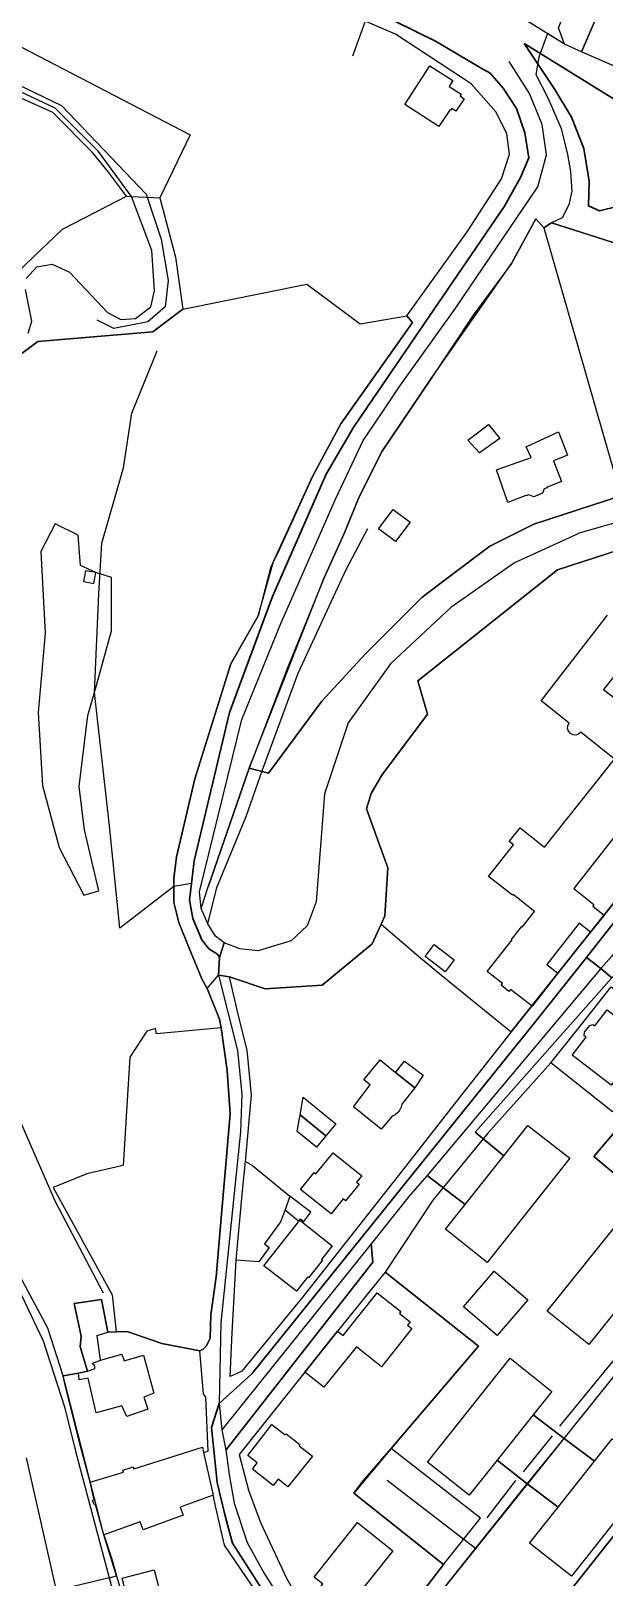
# Model space of a CAD drawing. Header units: millimetres. Extents: x 2635158 to 2636580, y 5834609 to 5836244.
# Drawn here: x 2635448.3 to 2635598.3, y 5835497.1 to 5835901.8 of the extents above; entities that cross this region are included whole.
import ezdxf

# ---------------------------------------------------------------- set-up
doc = ezdxf.new("R2010")
doc.units = ezdxf.units.MM
for name, color, linetype in [('IRT_OpenStreetMap_Vector geometry_amenity_kindergarten', 44, 'Continuous'), ('IRT_OpenStreetMap_Vector geometry_amenity_parking', 44, 'Continuous'), ('IRT_OpenStreetMap_Vector geometry_amenity_school', 44, 'Continuous'), ('IRT_OpenStreetMap_Vector geometry_barrier_fence', 90, 'Continuous'), ('IRT_OpenStreetMap_Vector geometry_barrier_hedge', 90, 'Continuous'), ('IRT_OpenStreetMap_Vector geometry_barrier_retaining_wall', 90, 'Continuous'), ('IRT_OpenStreetMap_Vector geometry_barrier_wall', 90, 'Continuous'), ('IRT_OpenStreetMap_Vector geometry_building_civic', 10, 'Continuous'), ('IRT_OpenStreetMap_Vector geometry_building_garage', 10, 'Continuous'), ('IRT_OpenStreetMap_Vector geometry_building_kindergarten', 10, 'Continuous'), ('IRT_OpenStreetMap_Vector geometry_building_residential', 10, 'Continuous'), ('IRT_OpenStreetMap_Vector geometry_building_school', 10, 'Continuous'), ('IRT_OpenStreetMap_Vector geometry_building_yes', 10, 'Continuous'), ('IRT_OpenStreetMap_Vector geometry_highway_cycleway', 220, 'Continuous'), ('IRT_OpenStreetMap_Vector geometry_highway_path', 220, 'Continuous'), ('IRT_OpenStreetMap_Vector geometry_highway_residential', 220, 'Continuous'), ('IRT_OpenStreetMap_Vector geometry_highway_service', 220, 'Continuous'), ('IRT_OpenStreetMap_Vector geometry_highway_tertiary', 220, 'Continuous'), ('IRT_OpenStreetMap_Vector geometry_historic_ruins', 20, 'Continuous'), ('IRT_OpenStreetMap_Vector geometry_landuse_grass', 60, 'Continuous'), ('IRT_OpenStreetMap_Vector geometry_landuse_residential', 60, 'Continuous'), ('IRT_OpenStreetMap_Vector geometry_leisure_garden', 82, 'Continuous'), ('IRT_OpenStreetMap_Vector geometry_leisure_playground', 82, 'Continuous'), ('IRT_OpenStreetMap_Vector geometry_natural_cliff', 72, 'Continuous'), ('IRT_OpenStreetMap_Vector geometry_natural_grassland', 72, 'Continuous'), ('IRT_OpenStreetMap_Vector geometry_natural_scrub', 72, 'Continuous'), ('IRT_OpenStreetMap_Vector geometry_natural_water', 72, 'Continuous'), ('IRT_OpenStreetMap_Vector geometry_unknown', 7, 'Continuous')]:
    doc.layers.add(name, color=color, linetype=linetype)
doc.layers.add('IRT_OpenStreetMap_Vector geometry_highway_footway', color=220, linetype='Continuous', lineweight=30)

msp = doc.modelspace()

# ---------------------------------------------------------------- linework, layer by layer
at = {"layer": 'IRT_OpenStreetMap_Vector geometry_amenity_kindergarten'}
msp.add_lwpolyline([(2635600.47, 5835618.94), (2635584.37, 5835631.73), (2635592.34, 5835641.78), (2635600.14, 5835651.64), (2635616.09, 5835638.89), (2635600.47, 5835618.94)], dxfattribs=at)
at = {"layer": 'IRT_OpenStreetMap_Vector geometry_amenity_parking'}
for points in [[(2635599.76, 5835936.52), (2635605.28, 5835934.11), (2635608.12, 5835932.81), (2635592.36, 5835896.31), (2635587.92, 5835898.38), (2635586.35, 5835902.62), (2635598.38, 5835933.27), (2635599.76, 5835936.52)], [(2635504.45, 5835605.92), (2635506.29, 5835604.82), (2635516.1, 5835596.82), (2635514.87, 5835593.25), (2635513.66, 5835590.1), (2635509.48, 5835584.39), (2635510.69, 5835583.36), (2635507.97, 5835579.65), (2635502.05, 5835580.08), (2635503.73, 5835598.23), (2635504.45, 5835605.92)], [(2635565.97, 5835512.51), (2635542.55, 5835530.82), (2635532.84, 5835519.06), (2635556.26, 5835500.4), (2635565.97, 5835512.51)]]:
    msp.add_lwpolyline(points, dxfattribs=at)
at = {"layer": 'IRT_OpenStreetMap_Vector geometry_amenity_school'}
msp.add_lwpolyline([(2635641.35, 5835724.56), (2635610.93, 5835748.19), (2635604.94, 5835752.94), (2635602.2, 5835766.01), (2635586.07, 5835760.75), (2635549.55, 5835731.67), (2635552.1, 5835723.02), (2635540.16, 5835707.03), (2635537.38, 5835702.24), (2635536.15, 5835698.24), (2635541.69, 5835682.77), (2635540.96, 5835670.19), (2635539.97, 5835668), (2635550.28, 5835659.23), (2635556.37, 5835654.13), (2635574.01, 5835639.81), (2635641.35, 5835724.56)], dxfattribs=at)
at = {"layer": 'IRT_OpenStreetMap_Vector geometry_barrier_fence'}
for points in [[(2635493.5, 5835529.77), (2635494.71, 5835530.05), (2635494.1, 5835544.18), (2635493.47, 5835545.06), (2635492.55, 5835556.37), (2635493.42, 5835556.77), (2635494.29, 5835557.66), (2635495.2, 5835559.67), (2635495.39, 5835565.74), (2635496.82, 5835575.75), (2635498.17, 5835592.1), (2635499.38, 5835606.15), (2635500.48, 5835618.39), (2635499.68, 5835629.76), (2635498.14, 5835640.9), (2635497.7, 5835643.19), (2635494.41, 5835651.22), (2635493.08, 5835653.73), (2635489.56, 5835662.14), (2635487.01, 5835668.49), (2635485.76, 5835673.65), (2635485.76, 5835677.85), (2635485.76, 5835679.93), (2635486.45, 5835685.64), (2635491.23, 5835706.08), (2635500.64, 5835736.17), (2635507.75, 5835748.76), (2635511.8, 5835762.91), (2635522.07, 5835785.36), (2635529.41, 5835799.01), (2635548.14, 5835825.51), (2635546.72, 5835827.2), (2635562.45, 5835849.23), (2635571.45, 5835863.13), (2635573.56, 5835869.51), (2635572.81, 5835874.84), (2635570.05, 5835880.58), (2635563.48, 5835887.97), (2635543.74, 5835900.99), (2635535.8, 5835904.32), (2635532.44, 5835895.18)], [(2635438.79, 5835833.01), (2635456.61, 5835849.96), (2635470.99, 5835857.33), (2635473.35, 5835858.55), (2635468.65, 5835864.85), (2635464.43, 5835870), (2635454.09, 5835880.5), (2635437.79, 5835887.77)], [(2635391.32, 5835753.21), (2635399.79, 5835767.33), (2635417.95, 5835791.28), (2635424.25, 5835801.2), (2635450.17, 5835820.53), (2635480.23, 5835823.02), (2635488.1, 5835828.95), (2635520.53, 5835835.56), (2635534.46, 5835825.17), (2635546.72, 5835827.2)], [(2635539.97, 5835668), (2635540.96, 5835670.19), (2635541.69, 5835682.77), (2635536.15, 5835698.24), (2635537.38, 5835702.24), (2635540.16, 5835707.03), (2635552.1, 5835723.02), (2635549.55, 5835731.67), (2635586.07, 5835760.75), (2635602.2, 5835766.01), (2635604.94, 5835752.94), (2635610.93, 5835748.19), (2635641.35, 5835724.56), (2635574.01, 5835639.81)], [(2635500.28, 5835654.2), (2635509.63, 5835651.09), (2635524.56, 5835652.01), (2635537.58, 5835662.88), (2635539.97, 5835668), (2635550.28, 5835659.23), (2635556.37, 5835654.13), (2635574.01, 5835639.81), (2635559.73, 5835621.78), (2635545.38, 5835603.33), (2635519.47, 5835570.45), (2635503.55, 5835551.05), (2635502.01, 5835550.34), (2635500.45, 5835549.62)], [(2635584.37, 5835631.73), (2635592.34, 5835641.78), (2635600.14, 5835651.64), (2635616.09, 5835638.89), (2635600.47, 5835618.94), (2635584.37, 5835631.73)], [(2635452.8, 5835562.29), (2635444.25, 5835578.26), (2635439.76, 5835584.8)], [(2635525.03, 5835480.66), (2635537.94, 5835476.56), (2635556.26, 5835500.4), (2635532.84, 5835519.06), (2635535.28, 5835522.31), (2635542.55, 5835530.82), (2635565.46, 5835557.6), (2635541.01, 5835576.93), (2635528.58, 5835561.47), (2635520.02, 5835550.79), (2635502.81, 5835529.19), (2635505.25, 5835519.87), (2635508.36, 5835511.41), (2635515.17, 5835496.83), (2635524.46, 5835480.53), (2635525.03, 5835480.66)], [(2635463.88, 5835521.93), (2635461.07, 5835532.32), (2635457.31, 5835547.38), (2635456.74, 5835549.77), (2635452.8, 5835562.29)], [(2635511.83, 5835486.63), (2635498.97, 5835505.52), (2635496.74, 5835515.37), (2635496.02, 5835518.56)]]:
    msp.add_lwpolyline(points, dxfattribs=at)
at = {"layer": 'IRT_OpenStreetMap_Vector geometry_barrier_hedge'}
for points in [[(2635604.05, 5835557.88), (2635586.61, 5835536.6)], [(2635584.73, 5835534.12), (2635577.08, 5835524.69)], [(2635575.12, 5835522.4), (2635567.59, 5835512.6)]]:
    msp.add_lwpolyline(points, dxfattribs=at)
at = {"layer": 'IRT_OpenStreetMap_Vector geometry_barrier_retaining_wall'}
msp.add_lwpolyline([(2635440.39, 5835889.94), (2635456.34, 5835882.28), (2635478.46, 5835859.04), (2635482.41, 5835847.28), (2635484.23, 5835836.51), (2635483.43, 5835829.55), (2635478.96, 5835825.64), (2635470, 5835823.88), (2635465.65, 5835826.12)], dxfattribs=at)
at = {"layer": 'IRT_OpenStreetMap_Vector geometry_barrier_wall'}
for points in [[(2635592.36, 5835896.31), (2635608.12, 5835932.81), (2635605.28, 5835934.11), (2635610.63, 5835946.05), (2635631.21, 5835937.45), (2635634.66, 5835936.01), (2635643.66, 5835936.62), (2635672.64, 5835938.57), (2635674.06, 5835915.82), (2635635.68, 5835913.01), (2635635.16, 5835921.3), (2635629.84, 5835923.58), (2635619.99, 5835927.82), (2635606.56, 5835896.7), (2635604.18, 5835891.21), (2635592.36, 5835896.31)], [(2635580.44, 5835890.38), (2635583.67, 5835884.08), (2635587.07, 5835876.3), (2635588.72, 5835869.45), (2635589.46, 5835865.03), (2635589.82, 5835859.9), (2635589.08, 5835856.32), (2635587.35, 5835852.93), (2635584.5, 5835851.55), (2635582.54, 5835850.29), (2635580.45, 5835852.61), (2635574.08, 5835840.97), (2635564.05, 5835827.37), (2635552.85, 5835810.58), (2635540.03, 5835791.53), (2635534.01, 5835779.45), (2635530.29, 5835770.26), (2635524.93, 5835758.53), (2635515.43, 5835735.09), (2635505.43, 5835708.81)], [(2635584.5, 5835851.55), (2635620.62, 5835840.04), (2635621.06, 5835841.91), (2635655.6, 5835830.82), (2635665.19, 5835827.52), (2635682.82, 5835821.44), (2635691.08, 5835818.53), (2635701.5, 5835813.95), (2635704.52, 5835812.62), (2635717.98, 5835802.21), (2635724.28, 5835796.2), (2635732.1, 5835787.68), (2635740.2, 5835779.74), (2635741.71, 5835777.67)], [(2635505.43, 5835708.81), (2635494.74, 5835677.76)], [(2635500.45, 5835549.62), (2635500.95, 5835561.02), (2635502.05, 5835580.08), (2635503.73, 5835598.23), (2635504.45, 5835605.92), (2635506.03, 5835623.26), (2635504.87, 5835635.05), (2635502.72, 5835643.64), (2635500.28, 5835654.2)], [(2635467.4, 5835508.21), (2635469.48, 5835501.82), (2635470.75, 5835497.43), (2635471.95, 5835493.3), (2635477.7, 5835470.61), (2635482.4, 5835452.77)]]:
    msp.add_lwpolyline(points, dxfattribs=at)
at = {"layer": 'IRT_OpenStreetMap_Vector geometry_building_civic'}
for points in [[(2635496.02, 5835518.56), (2635487.42, 5835515.45), (2635488.19, 5835513.33), (2635482.67, 5835511.33), (2635477.67, 5835509.53), (2635476.9, 5835511.63), (2635467.4, 5835508.21), (2635465.23, 5835516.14), (2635464.93, 5835516.02), (2635464.45, 5835517.17), (2635464.9, 5835517.34), (2635463.88, 5835521.93), (2635472.52, 5835524.61), (2635472.36, 5835525.13), (2635475.07, 5835525.98), (2635475.23, 5835525.44), (2635493.19, 5835531.1), (2635493.5, 5835529.77), (2635496.02, 5835518.56)], [(2635480.61, 5835499.01), (2635486.03, 5835478.07), (2635477.58, 5835475.92), (2635472.25, 5835496.87), (2635480.61, 5835499.01)]]:
    msp.add_lwpolyline(points, dxfattribs=at)
at = {"layer": 'IRT_OpenStreetMap_Vector geometry_building_garage'}
for points in [[(2635519.52, 5835622.73), (2635528.12, 5835615.77), (2635525.5, 5835612.61), (2635518.75, 5835618.1), (2635519.52, 5835622.73)], [(2635518.75, 5835618.1), (2635525.5, 5835612.61), (2635523.09, 5835609.69), (2635518.02, 5835613.77), (2635518.75, 5835618.1)]]:
    msp.add_lwpolyline(points, dxfattribs=at)
at = {"layer": 'IRT_OpenStreetMap_Vector geometry_building_kindergarten'}
msp.add_lwpolyline([(2635589.94, 5835633.74), (2635593.59, 5835638.45), (2635593.1, 5835638.82), (2635593.17, 5835639.76), (2635594.55, 5835641.53), (2635595.38, 5835641.78), (2635595.88, 5835641.42), (2635599.1, 5835645.62), (2635604.89, 5835641.11), (2635605.73, 5835642.19), (2635608.56, 5835640.01), (2635607.72, 5835638.92), (2635609.25, 5835637.74), (2635600.12, 5835625.86), (2635589.94, 5835633.74)], dxfattribs=at)
at = {"layer": 'IRT_OpenStreetMap_Vector geometry_building_residential'}
for points in [[(2635558.45, 5835881.54), (2635558.15, 5835881.11), (2635558.01, 5835881.21), (2635555.03, 5835876.77), (2635546.2, 5835882.55), (2635552.72, 5835892.7), (2635558.73, 5835888.79), (2635557.74, 5835887.27), (2635560.92, 5835885.23), (2635560.62, 5835884.8), (2635561.7, 5835884.06), (2635559.52, 5835880.82), (2635558.45, 5835881.54)], [(2635587.17, 5835783.91), (2635583.36, 5835782.4), (2635583.42, 5835782.26), (2635582.63, 5835781.96), (2635582.22, 5835780.81), (2635579.92, 5835779.87), (2635578.61, 5835780.37), (2635577.88, 5835780.09), (2635577.83, 5835780.23), (2635573.13, 5835778.38), (2635570.17, 5835786.91), (2635579.17, 5835790.17), (2635577.93, 5835792.97), (2635586.38, 5835796.84), (2635588.76, 5835790.75), (2635585.05, 5835789.32), (2635587.17, 5835783.91)], [(2635539.67, 5835632.51), (2635543.72, 5835629.23), (2635548.76, 5835625.2), (2635545.35, 5835620.87), (2635545.18, 5835620.11), (2635544.86, 5835619.43), (2635544.33, 5835618.72), (2635543.65, 5835618.14), (2635542.81, 5835617.74), (2635540.01, 5835614.38), (2635532.69, 5835620.18), (2635537.13, 5835625.96), (2635535.47, 5835627.27), (2635539.67, 5835632.51)], [(2635578.37, 5835615.36), (2635589.31, 5835606.74), (2635567.67, 5835579.48), (2635556.77, 5835588.15), (2635561.93, 5835594.66), (2635572.05, 5835607.41), (2635578.37, 5835615.36)], [(2635522.46, 5835602.99), (2635522.89, 5835602.65), (2635527.43, 5835608.21), (2635534.88, 5835602.18), (2635533.53, 5835600.49), (2635534.18, 5835599.96), (2635530.65, 5835595.6), (2635530, 5835596.13), (2635526.92, 5835592.2), (2635518.86, 5835598.58), (2635522.46, 5835602.99)], [(2635583.42, 5835566.71), (2635605.16, 5835593.84), (2635616.02, 5835585.13), (2635594.31, 5835558.03), (2635583.42, 5835566.71)], [(2635509.3, 5835578.56), (2635518.66, 5835590.52), (2635527.19, 5835583.79), (2635524.38, 5835580.26), (2635524.6, 5835580.09), (2635520.96, 5835575.49), (2635520.74, 5835575.66), (2635517.79, 5835571.93), (2635509.3, 5835578.56)], [(2635547.97, 5835562.18), (2635540.03, 5835552.13), (2635533.5, 5835557.36), (2635525, 5835546.8), (2635520.02, 5835550.79), (2635528.58, 5835561.47), (2635530.03, 5835560.36), (2635538.92, 5835571.55), (2635545.13, 5835566.65), (2635544.75, 5835566.15), (2635547.52, 5835563.96), (2635546.82, 5835563.08), (2635547.97, 5835562.18)], [(2635480.51, 5835545.24), (2635477.84, 5835544.25), (2635478.94, 5835541.05), (2635473.41, 5835539.18), (2635472.11, 5835541.92), (2635465.37, 5835540.09), (2635463.31, 5835549.17), (2635460.99, 5835548.76), (2635460.79, 5835550.54), (2635463.13, 5835550.99), (2635465.18, 5835551.7), (2635464.88, 5835552.72), (2635464.61, 5835552.65), (2635464.46, 5835553.13), (2635464.74, 5835553.24), (2635466.5, 5835553.9), (2635472.16, 5835555.45), (2635472.7, 5835553.75), (2635477.83, 5835555.23), (2635480.51, 5835545.24)], [(2635573.7, 5835554.43), (2635584.65, 5835545.73), (2635579.77, 5835539.6), (2635570.33, 5835527.73), (2635563.01, 5835518.53), (2635552.1, 5835527.2), (2635573.7, 5835554.43)], [(2635515.54, 5835520.75), (2635512.99, 5835522.72), (2635511.73, 5835521.12), (2635506.3, 5835525.39), (2635507.57, 5835527), (2635505.07, 5835528.95), (2635511.39, 5835537.1), (2635514.89, 5835534.34), (2635515.13, 5835534.63), (2635518.72, 5835531.8), (2635518.48, 5835531.51), (2635522.02, 5835528.74), (2635515.54, 5835520.75)], [(2635589.74, 5835497.35), (2635578.81, 5835506.01), (2635586.24, 5835515.39), (2635595.81, 5835527.5), (2635600.39, 5835533.29), (2635611.32, 5835524.59), (2635589.74, 5835497.35)], [(2635529.34, 5835491.6), (2635527.85, 5835489.72), (2635523.21, 5835493.33), (2635524.71, 5835495.28), (2635522.41, 5835497.1), (2635533.76, 5835511.43), (2635543.03, 5835504.03), (2635531.65, 5835489.78), (2635529.34, 5835491.6)]]:
    msp.add_lwpolyline(points, dxfattribs=at)
at = {"layer": 'IRT_OpenStreetMap_Vector geometry_building_school'}
for points in [[(2635617.5, 5835712.01), (2635590.4, 5835677.34), (2635595.65, 5835673.15), (2635595.34, 5835672.75), (2635598.29, 5835670.41), (2635594.76, 5835665.9), (2635591.78, 5835668.25), (2635583.27, 5835657.48), (2635586.23, 5835655.15), (2635579.45, 5835646.56), (2635573.8, 5835650.94), (2635573.4, 5835650.42), (2635571.34, 5835652.02), (2635571.74, 5835652.53), (2635567.73, 5835655.66), (2635574.24, 5835663.89), (2635574.09, 5835664.01), (2635576.74, 5835667.37), (2635576.89, 5835667.26), (2635580.08, 5835671.29), (2635574.46, 5835675.77), (2635574.29, 5835675.57), (2635568.07, 5835680.53), (2635574.61, 5835688.8), (2635573.49, 5835689.69), (2635576.35, 5835693.27), (2635582.7, 5835688.2), (2635601, 5835711.19), (2635592.19, 5835718.23), (2635591.61, 5835717.74), (2635590.89, 5835717.5), (2635590.14, 5835717.56), (2635589.46, 5835717.9), (2635588.96, 5835718.49), (2635588.73, 5835719.22), (2635588.79, 5835719.98), (2635589.13, 5835720.65), (2635581.81, 5835726.51), (2635599.22, 5835748.86)], [(2635610.23, 5835744.74), (2635598.13, 5835729.46), (2635601.07, 5835727.16)]]:
    msp.add_lwpolyline(points, dxfattribs=at)
at = {"layer": 'IRT_OpenStreetMap_Vector geometry_building_yes'}
for points in [[(2635568.05, 5835798.77), (2635571, 5835795.17), (2635565.69, 5835791.4), (2635562.62, 5835794.69), (2635568.05, 5835798.77)], [(2635543.13, 5835776.54), (2635547.53, 5835773.22), (2635543.71, 5835768.15), (2635539.3, 5835771.47), (2635543.13, 5835776.54)], [(2635462.58, 5835760.52), (2635462.1, 5835757.69), (2635464.82, 5835757.22), (2635465.31, 5835760.05), (2635462.58, 5835760.52)], [(2635559.1, 5835658.7), (2635556.69, 5835655.54), (2635551.46, 5835659.52), (2635553.86, 5835662.67), (2635559.1, 5835658.7)], [(2635550.95, 5835628.46), (2635548.76, 5835625.2), (2635543.72, 5835629.23), (2635546.11, 5835632.15), (2635550.95, 5835628.46)], [(2635521.6, 5835592.66), (2635516.1, 5835596.82), (2635514.87, 5835593.25), (2635518.4, 5835590.31), (2635518.87, 5835590.86), (2635519.74, 5835590.17), (2635521.6, 5835592.66)], [(2635464.88, 5835552.72), (2635464.61, 5835552.65), (2635464.46, 5835553.13), (2635464.74, 5835553.24), (2635466.5, 5835553.9), (2635465.63, 5835560.39), (2635468.48, 5835561.21), (2635466.79, 5835569.8), (2635459.67, 5835568.71), (2635461.51, 5835560.17), (2635461.25, 5835557.39), (2635463.13, 5835550.99), (2635465.18, 5835551.7), (2635464.88, 5835552.72)]]:
    msp.add_lwpolyline(points, dxfattribs=at)
at = {"layer": 'IRT_OpenStreetMap_Vector geometry_highway_cycleway'}
for points in [[(2635447.1, 5835837.02), (2635449.88, 5835840.03), (2635453.86, 5835840.76), (2635458.47, 5835838.63), (2635468.4, 5835828.11), (2635471.87, 5835826.3), (2635475.72, 5835826.5), (2635479.75, 5835829.62), (2635480.66, 5835833.81), (2635480.01, 5835844.33), (2635474.65, 5835858.49), (2635466.03, 5835870.21), (2635454.71, 5835881.63), (2635439.28, 5835888.85)], [(2635447.63, 5835822.66), (2635448.54, 5835825.82), (2635446.96, 5835834.16)], [(2635444.95, 5835572.96), (2635451.58, 5835558.97), (2635457.08, 5835541.69), (2635459.96, 5835530.06), (2635468.82, 5835496.91), (2635473.16, 5835480.12), (2635477.11, 5835462.91), (2635480.14, 5835454.29), (2635481.53, 5835450.82)]]:
    msp.add_lwpolyline(points, dxfattribs=at)
at = {"layer": 'IRT_OpenStreetMap_Vector geometry_highway_footway'}
for points in [[(2635545.85, 5835909.23), (2635543.76, 5835904.29), (2635554.19, 5835899.14), (2635566.17, 5835892.06), (2635568.46, 5835890.76), (2635571.93, 5835886.82), (2635575.41, 5835881.53), (2635577.55, 5835875.12), (2635578.62, 5835868.59), (2635576.38, 5835863.48), (2635572.21, 5835855.97), (2635532.8, 5835798.17), (2635525.59, 5835785.82), (2635511.53, 5835753.76), (2635506.15, 5835739.19), (2635500.29, 5835723.44), (2635491.06, 5835684.63), (2635490.33, 5835678.67), (2635489.79, 5835674.3), (2635490.69, 5835669.5), (2635493.03, 5835663.96), (2635494.92, 5835661.6), (2635497.11, 5835660.17), (2635497.69, 5835659.31)], [(2635577.41, 5835898.54), (2635585.42, 5835886.44), (2635589.8, 5835879.22), (2635593, 5835871.02), (2635594.41, 5835862.52), (2635594.21, 5835856.01), (2635597.1, 5835854.75), (2635611.96, 5835858.42)], [(2635621.08, 5835870.55), (2635601.22, 5835883.76), (2635577.41, 5835898.54)], [(2635684.9, 5835767.78), (2635679.64, 5835768.99), (2635593.73, 5835659.33), (2635580.1, 5835642.23), (2635506.11, 5835550.31), (2635497.59, 5835542.54)], [(2635597.45, 5835656.43), (2635593.73, 5835659.33)], [(2635603.18, 5835657.15), (2635600.3, 5835653.94), (2635564.57, 5835613.58)], [(2635597.45, 5835656.43), (2635600.3, 5835653.94)], [(2635626.61, 5835581.41), (2635618.64, 5835588.05), (2635595.61, 5835607.22), (2635612.05, 5835626.58), (2635621.26, 5835638.52)], [(2635564.57, 5835613.58), (2635572.05, 5835607.41)], [(2635552.01, 5835602.21), (2635561.93, 5835594.66)], [(2635499.3, 5835530.36), (2635537.75, 5835579.51), (2635537.31, 5835584.33)], [(2635559.06, 5835435.36), (2635542.25, 5835452.3), (2635530.65, 5835464.02), (2635529.1, 5835465.76), (2635521.18, 5835474.66), (2635512.89, 5835487.64), (2635501.04, 5835506.03), (2635499.99, 5835509.84), (2635499.01, 5835513.84), (2635497.04, 5835521.88), (2635496.46, 5835527.82), (2635495.61, 5835536.25), (2635497.59, 5835542.54)], [(2635587.83, 5835533.42), (2635579.77, 5835539.6)], [(2635587.83, 5835533.42), (2635595.81, 5835527.5)], [(2635578.15, 5835521.56), (2635570.33, 5835527.73)], [(2635557.2, 5835452.99), (2635611.35, 5835521.24)], [(2635578.15, 5835521.56), (2635586.24, 5835515.39)]]:
    msp.add_lwpolyline(points, dxfattribs=at)
at = {"layer": 'IRT_OpenStreetMap_Vector geometry_highway_path'}
msp.add_lwpolyline([(2635490.33, 5835678.67), (2635485.76, 5835677.85), (2635471.59, 5835666.98), (2635468.86, 5835693.75), (2635464.93, 5835728.65), (2635466.13, 5835754.52), (2635466.85, 5835767.77), (2635472.55, 5835787.47), (2635474.71, 5835801.76), (2635481.38, 5835818.09)], dxfattribs=at)
at = {"layer": 'IRT_OpenStreetMap_Vector geometry_highway_residential'}
for points in [[(2635687.78, 5835772.05), (2635684.9, 5835767.78), (2635600.19, 5835659.54), (2635597.45, 5835656.43), (2635552.01, 5835602.21), (2635547.23, 5835596.7), (2635537.31, 5835584.33), (2635498.27, 5835535.7)], [(2635533.39, 5835466.97), (2635536.77, 5835470.5), (2635544.88, 5835479.66), (2635553.89, 5835491.05), (2635564.66, 5835504.59), (2635578.15, 5835521.56), (2635587.83, 5835533.42), (2635602.68, 5835551.89), (2635604.72, 5835554.46), (2635607.26, 5835557.67), (2635619.68, 5835572.9), (2635626.61, 5835581.41)], [(2635498.27, 5835535.7), (2635499.3, 5835530.36), (2635500.21, 5835523.96), (2635501.49, 5835516.46), (2635504.93, 5835506.16), (2635509.29, 5835498.25), (2635515.1, 5835489.02), (2635522.54, 5835478.21), (2635533.39, 5835466.97)]]:
    msp.add_lwpolyline(points, dxfattribs=at)
at = {"layer": 'IRT_OpenStreetMap_Vector geometry_highway_service'}
for points in [[(2635494.62, 5835668.07), (2635496.98, 5835677.61), (2635504.62, 5835696.2), (2635508.9, 5835708.45), (2635518.27, 5835733.74), (2635530.8, 5835760.86), (2635536.44, 5835771.58)], [(2635498.91, 5835663.16), (2635497.69, 5835659.31), (2635497.44, 5835654.71), (2635502.38, 5835634.97), (2635503.56, 5835623.42), (2635503.14, 5835613.69), (2635498.03, 5835563.65), (2635497.59, 5835542.54), (2635498.27, 5835535.7)], [(2635564.66, 5835504.59), (2635541.55, 5835522.39)]]:
    msp.add_lwpolyline(points, dxfattribs=at)
at = {"layer": 'IRT_OpenStreetMap_Vector geometry_highway_tertiary'}
for points in [[(2635498.91, 5835663.16), (2635496.65, 5835664.87), (2635494.62, 5835668.07), (2635492.92, 5835672.08), (2635492.45, 5835676.51), (2635503.5, 5835721.61), (2635513.71, 5835746.71), (2635528, 5835779.26), (2635535.29, 5835794.61), (2635540.19, 5835801.94), (2635544.73, 5835808.73), (2635559.52, 5835829.3), (2635580.98, 5835860.96), (2635583.21, 5835869.42), (2635582.05, 5835877.34), (2635578.76, 5835885.44), (2635573.48, 5835893.83)], [(2635606.79, 5835774.6), (2635592.05, 5835770.45), (2635574.81, 5835762.55), (2635558.2, 5835750.91), (2635542.45, 5835736.14), (2635531.37, 5835720.69), (2635525.14, 5835702.15), (2635522.99, 5835673.84), (2635520.58, 5835667.55), (2635516.44, 5835663.68), (2635512.1, 5835662.35), (2635507.76, 5835661.01), (2635503.01, 5835661.59), (2635498.91, 5835663.16)]]:
    msp.add_lwpolyline(points, dxfattribs=at)
at = {"layer": 'IRT_OpenStreetMap_Vector geometry_historic_ruins'}
msp.add_lwpolyline([(2635619.99, 5835927.82), (2635606.56, 5835896.7), (2635604.18, 5835891.21), (2635592.36, 5835896.31), (2635608.12, 5835932.81), (2635605.28, 5835934.11), (2635610.63, 5835946.05), (2635631.21, 5835937.45), (2635634.66, 5835936.01), (2635643.66, 5835936.62), (2635672.64, 5835938.57), (2635674.06, 5835915.82), (2635635.68, 5835913.01), (2635635.16, 5835921.3), (2635629.84, 5835923.58), (2635619.99, 5835927.82)], dxfattribs=at)
at = {"layer": 'IRT_OpenStreetMap_Vector geometry_landuse_grass'}
for points in [[(2635460.92, 5835704.05), (2635463.25, 5835722.6), (2635464.93, 5835728.65), (2635469.44, 5835744.82), (2635469.41, 5835758.77), (2635465.31, 5835760.05), (2635461.32, 5835761.87), (2635460.68, 5835769.81), (2635454.67, 5835772.8), (2635450.94, 5835765.6), (2635452.07, 5835744.22), (2635450.25, 5835723.42), (2635451.34, 5835704.28), (2635455.69, 5835688.1), (2635462.19, 5835675.65), (2635466.13, 5835676.76), (2635462.33, 5835692.71), (2635460.92, 5835704.05)], [(2635553.89, 5835491.05), (2635587.83, 5835533.42), (2635602.68, 5835551.89), (2635619.68, 5835572.9), (2635626.61, 5835581.41), (2635643.47, 5835588.07), (2635644.51, 5835587.19), (2635648.24, 5835588.59), (2635647.45, 5835591.25), (2635641.12, 5835596.33), (2635625.55, 5835608.8), (2635620.26, 5835613.03), (2635625.99, 5835620.13), (2635615.93, 5835627.74), (2635623.14, 5835636.96), (2635616.09, 5835638.89), (2635600.47, 5835618.94), (2635584.37, 5835631.73), (2635567.91, 5835613.29), (2635553.45, 5835595.8), (2635541.01, 5835576.93)], [(2635576.51, 5835445.26), (2635574.19, 5835443.86), (2635571.56, 5835443.13), (2635567.65, 5835443.67), (2635563.56, 5835445.9), (2635555.88, 5835452.06), (2635547.62, 5835459.08), (2635539.49, 5835466.68), (2635536.77, 5835470.5), (2635544.88, 5835479.66), (2635553.89, 5835491.05), (2635587.83, 5835533.42), (2635602.68, 5835551.89), (2635626.61, 5835581.41), (2635643.47, 5835588.07), (2635644.51, 5835587.19), (2635652.12, 5835580.81), (2635663.51, 5835571.24), (2635676.18, 5835560.61), (2635679.46, 5835557.54), (2635609.44, 5835478.57), (2635591.82, 5835459.67), (2635576.51, 5835445.26)], [(2635541.01, 5835576.93), (2635565.46, 5835557.6), (2635542.55, 5835530.82), (2635535.28, 5835522.31), (2635532.84, 5835519.06), (2635556.26, 5835500.4), (2635537.94, 5835476.56)]]:
    msp.add_lwpolyline(points, dxfattribs=at)
at = {"layer": 'IRT_OpenStreetMap_Vector geometry_landuse_residential'}
for points in [[(2635546.72, 5835827.2), (2635562.45, 5835849.23), (2635571.45, 5835863.13), (2635573.56, 5835869.51), (2635572.81, 5835874.84), (2635570.05, 5835880.58), (2635563.48, 5835887.97), (2635543.74, 5835900.99), (2635535.8, 5835904.32)], [(2635434.92, 5835903.25), (2635490, 5835874.58), (2635482.03, 5835858.16), (2635486.15, 5835842.59), (2635488.1, 5835828.95), (2635520.53, 5835835.56), (2635534.46, 5835825.17), (2635546.72, 5835827.2)]]:
    msp.add_lwpolyline(points, dxfattribs=at)
at = {"layer": 'IRT_OpenStreetMap_Vector geometry_leisure_garden'}
for points in [[(2635438.79, 5835833.01), (2635456.61, 5835849.96), (2635470.99, 5835857.33), (2635473.35, 5835858.55), (2635468.65, 5835864.85), (2635464.43, 5835870), (2635454.09, 5835880.5), (2635437.79, 5835887.77)], [(2635582.54, 5835850.29), (2635602.64, 5835780.11), (2635625.62, 5835785.91), (2635620.62, 5835840.04), (2635584.5, 5835851.55), (2635582.54, 5835850.29)], [(2635498.14, 5835640.9), (2635481.15, 5835639.35), (2635480.93, 5835640.72), (2635478.62, 5835640.01), (2635474.21, 5835633.22), (2635472.48, 5835604.82), (2635462.93, 5835602.7), (2635454.14, 5835599.12), (2635469.6, 5835571), (2635470.6, 5835561.28), (2635473.56, 5835561.37), (2635482.62, 5835558.28), (2635492.55, 5835556.37), (2635493.42, 5835556.77), (2635494.29, 5835557.66), (2635495.2, 5835559.67), (2635495.39, 5835565.74), (2635496.82, 5835575.75), (2635498.17, 5835592.1), (2635499.38, 5835606.15), (2635500.48, 5835618.39), (2635499.68, 5835629.76), (2635498.14, 5835640.9)]]:
    msp.add_lwpolyline(points, dxfattribs=at)
at = {"layer": 'IRT_OpenStreetMap_Vector geometry_leisure_playground'}
msp.add_lwpolyline([(2635561.51, 5835567.84), (2635569.5, 5835577.18), (2635578.34, 5835569.66), (2635570.35, 5835560.32), (2635561.51, 5835567.84)], dxfattribs=at)
at = {"layer": 'IRT_OpenStreetMap_Vector geometry_natural_cliff'}
msp.add_lwpolyline([(2635427.97, 5835739.69), (2635429.64, 5835713.61), (2635438.55, 5835665.44), (2635443.08, 5835622), (2635454.68, 5835595.43), (2635467.23, 5835571.53)], dxfattribs=at)
at = {"layer": 'IRT_OpenStreetMap_Vector geometry_natural_grassland'}
for points in [[(2635470.99, 5835857.33), (2635473.35, 5835858.55), (2635474.65, 5835858.49), (2635482.03, 5835858.16), (2635486.15, 5835842.59), (2635488.1, 5835828.95), (2635480.23, 5835823.02), (2635450.17, 5835820.53), (2635424.25, 5835801.2)], [(2635438.79, 5835833.01), (2635456.61, 5835849.96), (2635470.99, 5835857.33)]]:
    msp.add_lwpolyline(points, dxfattribs=at)
at = {"layer": 'IRT_OpenStreetMap_Vector geometry_natural_scrub'}
for points in [[(2635604.18, 5835891.21), (2635592.36, 5835896.31), (2635587.92, 5835898.38), (2635583.51, 5835901.09), (2635581.23, 5835894.98)], [(2635581.23, 5835894.98), (2635580.44, 5835890.38), (2635583.67, 5835884.08), (2635587.07, 5835876.3), (2635588.72, 5835869.45), (2635589.46, 5835865.03), (2635589.82, 5835859.9), (2635589.08, 5835856.32), (2635587.35, 5835852.93), (2635584.5, 5835851.55), (2635620.62, 5835840.04)], [(2635602.2, 5835766.01), (2635586.07, 5835760.75), (2635549.55, 5835731.67), (2635552.1, 5835723.02), (2635540.16, 5835707.03), (2635537.38, 5835702.24), (2635536.15, 5835698.24), (2635541.69, 5835682.77), (2635540.96, 5835670.19), (2635539.97, 5835668), (2635537.58, 5835662.88), (2635524.56, 5835652.01), (2635509.63, 5835651.09), (2635500.28, 5835654.2), (2635497.44, 5835654.71), (2635497.69, 5835659.31), (2635498.91, 5835663.16), (2635496.65, 5835664.87), (2635494.62, 5835668.07), (2635492.92, 5835672.08), (2635494.74, 5835677.76), (2635505.43, 5835708.81), (2635510.52, 5835707.57), (2635524.46, 5835726.37), (2635535.87, 5835738.78), (2635550.6, 5835753.48), (2635557.81, 5835758.99), (2635568.36, 5835766.98), (2635579.88, 5835772.68), (2635602.64, 5835780.11)], [(2635444.95, 5835572.96), (2635451.58, 5835558.97), (2635457.08, 5835541.69), (2635459.96, 5835530.06), (2635468.82, 5835496.91), (2635467.09, 5835496.5), (2635455.06, 5835493.59), (2635447.22, 5835528.32)]]:
    msp.add_lwpolyline(points, dxfattribs=at)
at = {"layer": 'IRT_OpenStreetMap_Vector geometry_natural_water'}
msp.add_lwpolyline([(2635456.74, 5835400.04), (2635455.96, 5835453.5), (2635455.74, 5835463.09), (2635455.06, 5835493.59), (2635447.22, 5835528.32)], dxfattribs=at)
at = {"layer": 'IRT_OpenStreetMap_Vector geometry_unknown'}
for points in [[(2635604.18, 5835891.21), (2635592.36, 5835896.31), (2635587.92, 5835898.38), (2635578.06, 5835904.42)], [(2635505.43, 5835708.81), (2635524.93, 5835758.53), (2635530.29, 5835770.26), (2635534.01, 5835779.45), (2635540.03, 5835791.53), (2635552.85, 5835810.58), (2635574.08, 5835840.97), (2635580.45, 5835852.61), (2635582.54, 5835850.29), (2635584.5, 5835851.55), (2635620.62, 5835840.04)], [(2635488.1, 5835828.95), (2635520.53, 5835835.56), (2635534.46, 5835825.17), (2635546.72, 5835827.2), (2635548.14, 5835825.51), (2635529.41, 5835799.01), (2635522.07, 5835785.36), (2635513.02, 5835765.42), (2635511.8, 5835762.91), (2635511.14, 5835761.56), (2635507.75, 5835748.76), (2635500.64, 5835736.17), (2635491.23, 5835706.08), (2635486.45, 5835685.64), (2635485.76, 5835679.93), (2635485.76, 5835677.85), (2635485.76, 5835673.65), (2635487.01, 5835668.49), (2635489.56, 5835662.14), (2635493.08, 5835653.73), (2635494.41, 5835651.22), (2635497.7, 5835643.19), (2635498.14, 5835640.9), (2635499.68, 5835629.76), (2635500.48, 5835618.39), (2635499.38, 5835606.15), (2635498.17, 5835592.1), (2635496.82, 5835575.75), (2635495.39, 5835565.74), (2635495.2, 5835559.67), (2635494.29, 5835557.66), (2635493.42, 5835556.77), (2635492.55, 5835556.37), (2635482.62, 5835558.28), (2635473.56, 5835561.37), (2635470.6, 5835561.28), (2635468.48, 5835561.21), (2635466.79, 5835569.8), (2635459.67, 5835568.71), (2635461.51, 5835560.17), (2635461.25, 5835557.39), (2635463.13, 5835550.99), (2635460.79, 5835550.54), (2635456.74, 5835549.77), (2635452.8, 5835562.29), (2635444.25, 5835578.26)], [(2635424.25, 5835801.2), (2635450.17, 5835820.53), (2635480.23, 5835823.02), (2635488.1, 5835828.95)], [(2635602.64, 5835780.11), (2635579.88, 5835772.68), (2635568.36, 5835766.98), (2635557.81, 5835758.99), (2635550.6, 5835753.48), (2635535.87, 5835738.78), (2635524.46, 5835726.37), (2635510.52, 5835707.57), (2635505.43, 5835708.81)], [(2635468.82, 5835496.91), (2635470.75, 5835497.43), (2635467.4, 5835508.21), (2635456.74, 5835549.77), (2635460.79, 5835550.54), (2635463.13, 5835550.99), (2635461.25, 5835557.39), (2635461.51, 5835560.17), (2635459.67, 5835568.71), (2635466.79, 5835569.8), (2635468.48, 5835561.21), (2635470.6, 5835561.28), (2635473.56, 5835561.37), (2635482.62, 5835558.28), (2635492.55, 5835556.37), (2635493.42, 5835556.77), (2635494.29, 5835557.66), (2635495.2, 5835559.67), (2635495.39, 5835565.74), (2635496.82, 5835575.75), (2635498.17, 5835592.1), (2635499.38, 5835606.15), (2635500.48, 5835618.39), (2635499.68, 5835629.76), (2635498.14, 5835640.9), (2635497.7, 5835643.19), (2635494.41, 5835651.22), (2635497.44, 5835654.71), (2635500.28, 5835654.2), (2635509.63, 5835651.09), (2635524.56, 5835652.01), (2635537.58, 5835662.88), (2635539.97, 5835668), (2635540.96, 5835670.19), (2635541.69, 5835682.77), (2635536.15, 5835698.24), (2635537.38, 5835702.24), (2635540.16, 5835707.03), (2635552.1, 5835723.02), (2635549.55, 5835731.67), (2635586.07, 5835760.75), (2635602.2, 5835766.01)]]:
    msp.add_lwpolyline(points, dxfattribs=at)

doc.saveas('drawing.dxf')
